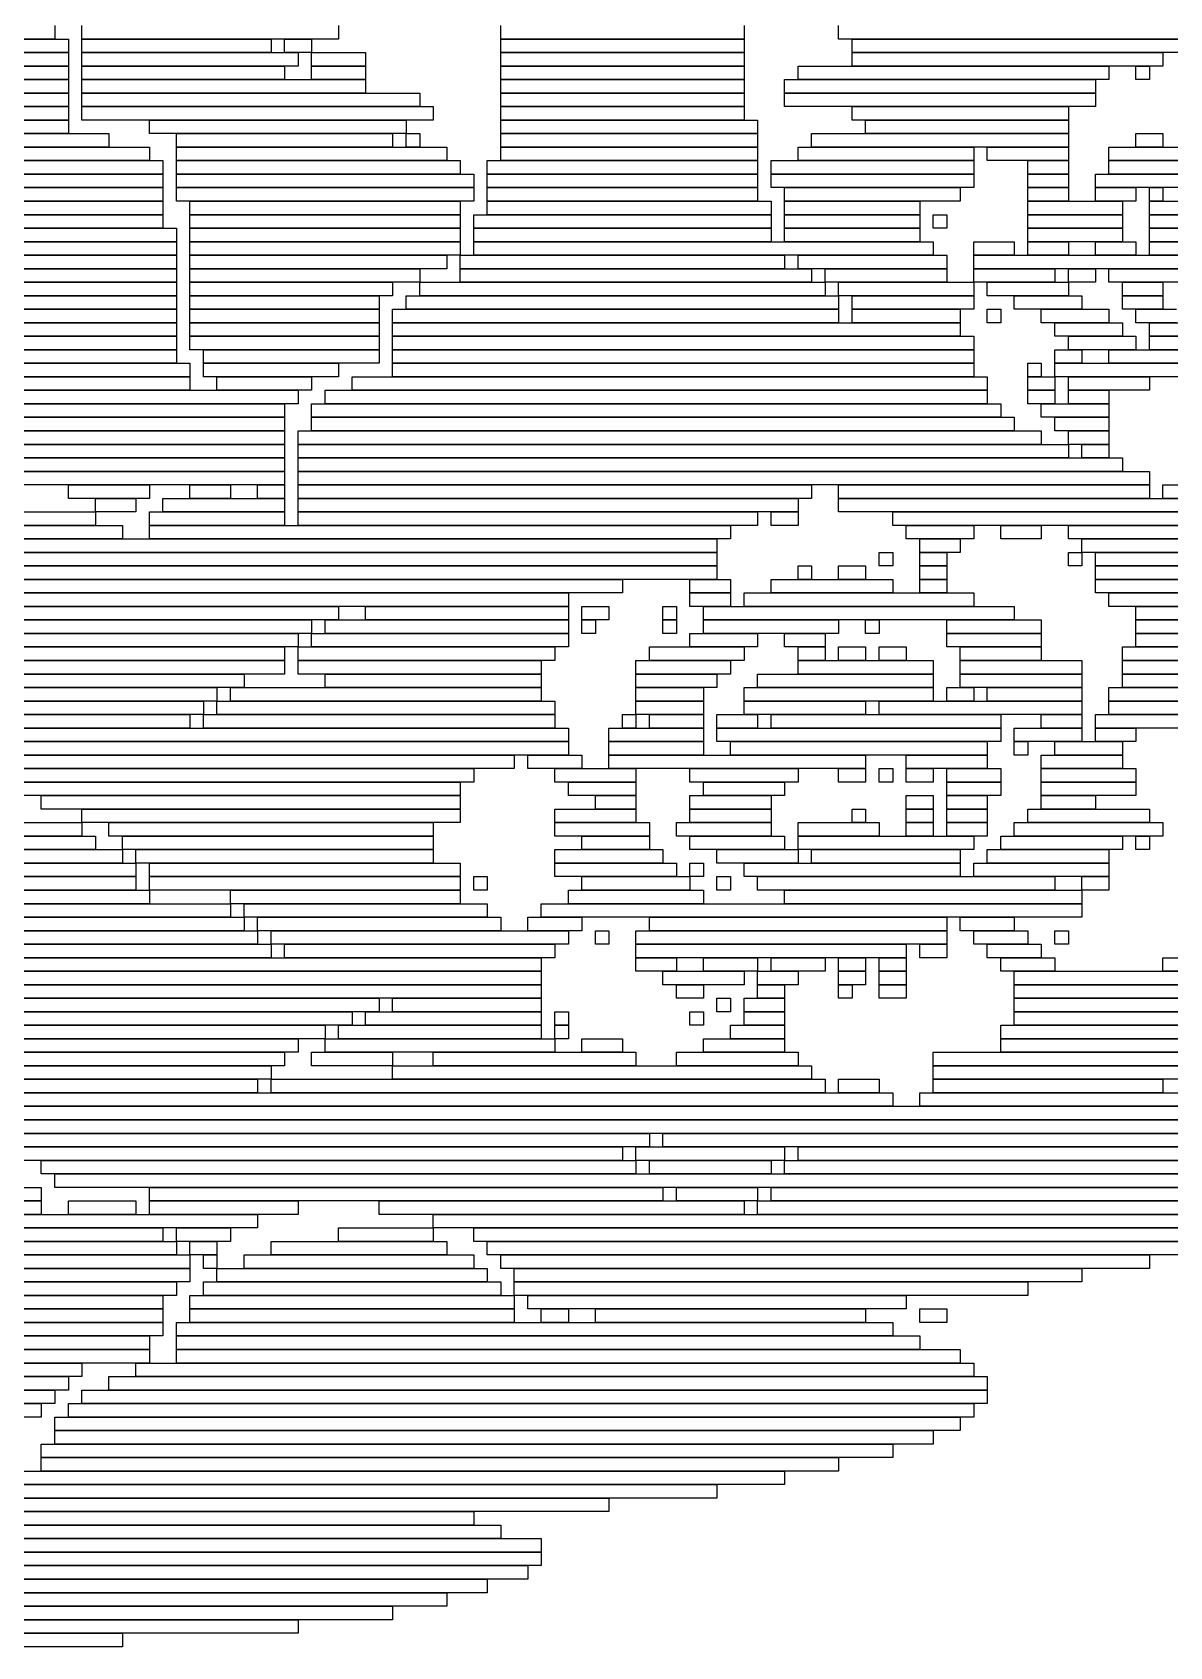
# Model space of a CAD drawing. Extents: x 39 to 985, y 65 to 958.
# Drawn here: x 832.3 to 916.5, y 74 to 193.5 of the extents above; entities that cross this region are included whole.
import ezdxf

# ---------------------------------------------------------------- set-up
doc = ezdxf.new("R2010")
doc.units = 0

msp = doc.modelspace()

# ---------------------------------------------------------------- linework, layer by layer
for p, q in [((834, 194), (834, 193)), ((836, 193), (836, 194)), ((855, 194), (855, 193)), ((867, 193), (867, 194)), ((885, 194), (885, 193)), ((892, 193), (892, 194)), ((834, 193), (814, 193)), ((814, 193), (835, 193)), ((835, 193), (835, 192)), ((855, 193), (836, 193)), ((836, 193), (850, 193)), ((836, 192), (836, 193)), ((850, 193), (850, 192)), ((851, 193), (853, 193)), ((851, 192), (851, 193)), ((853, 193), (853, 192)), ((885, 193), (867, 193)), ((867, 193), (885, 193)), ((867, 192), (867, 193)), ((885, 193), (885, 192)), ((968, 193), (892, 193)), ((893, 193), (969, 193)), ((893, 192), (893, 193)), ((835, 192), (814, 192)), ((814, 192), (835, 192)), ((835, 192), (835, 191)), ((850, 192), (836, 192)), ((836, 192), (852, 192)), ((836, 191), (836, 192)), ((853, 192), (851, 192)), ((852, 192), (852, 191)), ((853, 192), (857, 192)), ((853, 191), (853, 192)), ((857, 192), (857, 191)), ((885, 192), (867, 192)), ((867, 192), (885, 192)), ((867, 191), (867, 192)), ((885, 192), (885, 191)), ((969, 192), (893, 192)), ((893, 192), (916, 192)), ((893, 191), (893, 192)), ((916, 192), (916, 191)), ((835, 191), (814, 191)), ((814, 191), (835, 191)), ((835, 191), (835, 190)), ((852, 191), (836, 191)), ((836, 191), (851, 191)), ((836, 190), (836, 191)), ((851, 191), (851, 190)), ((857, 191), (853, 191)), ((853, 191), (857, 191)), ((853, 190), (853, 191)), ((857, 191), (857, 190)), ((885, 191), (867, 191)), ((867, 191), (885, 191)), ((867, 190), (867, 191)), ((885, 191), (885, 190)), ((889, 191), (912, 191)), ((889, 190), (889, 191)), ((916, 191), (893, 191)), ((912, 191), (912, 190)), ((914, 191), (915, 191)), ((914, 190), (914, 191)), ((915, 191), (915, 190)), ((835, 190), (814, 190)), ((814, 190), (835, 190)), ((835, 189), (814, 189)), ((814, 189), (835, 189)), ((835, 190), (835, 189)), ((835, 189), (835, 188)), ((851, 190), (836, 190)), ((836, 190), (857, 190)), ((836, 189), (836, 190)), ((857, 189), (836, 189)), ((836, 189), (861, 189)), ((836, 188), (836, 189)), ((857, 190), (853, 190)), ((857, 190), (857, 189)), ((861, 189), (861, 188)), ((885, 190), (867, 190)), ((867, 190), (885, 190)), ((867, 189), (867, 190)), ((885, 189), (867, 189)), ((867, 189), (885, 189)), ((867, 188), (867, 189)), ((885, 190), (885, 189)), ((885, 189), (885, 188)), ((888, 190), (911, 190)), ((888, 189), (888, 190)), ((911, 189), (888, 189)), ((888, 189), (911, 189)), ((888, 188), (888, 189)), ((912, 190), (889, 190)), ((911, 190), (911, 189)), ((911, 189), (911, 188)), ((915, 190), (914, 190)), ((835, 188), (814, 188)), ((814, 188), (835, 188)), ((835, 188), (835, 187)), ((861, 188), (836, 188)), ((836, 188), (862, 188)), ((836, 187), (836, 188)), ((862, 188), (862, 187)), ((885, 188), (867, 188)), ((867, 188), (885, 188)), ((867, 187), (867, 188)), ((885, 188), (885, 187)), ((911, 188), (888, 188)), ((893, 188), (909, 188)), ((893, 187), (893, 188)), ((909, 188), (909, 187)), ((835, 187), (814, 187)), ((814, 187), (835, 187)), ((835, 187), (835, 186)), ((862, 187), (836, 187)), ((841, 187), (860, 187)), ((841, 186), (841, 187)), ((860, 187), (860, 186)), ((885, 187), (867, 187)), ((867, 187), (886, 187)), ((867, 186), (867, 187)), ((886, 187), (886, 186)), ((909, 187), (893, 187)), ((894, 187), (909, 187)), ((894, 186), (894, 187)), ((909, 187), (909, 186)), ((811, 186), (838, 186)), ((835, 186), (814, 186)), ((838, 186), (838, 185)), ((860, 186), (841, 186)), ((843, 186), (859, 186)), ((843, 185), (843, 186)), ((859, 186), (859, 185)), ((860, 186), (861, 186)), ((860, 185), (860, 186)), ((861, 186), (861, 185)), ((886, 186), (867, 186)), ((867, 186), (886, 186)), ((867, 185), (867, 186)), ((886, 186), (886, 185)), ((890, 186), (909, 186)), ((890, 185), (890, 186)), ((909, 186), (894, 186)), ((909, 186), (909, 185)), ((914, 186), (916, 186)), ((914, 185), (914, 186)), ((916, 186), (916, 185)), ((807, 185), (841, 185)), ((838, 185), (811, 185)), ((841, 185), (841, 184)), ((859, 185), (843, 185)), ((843, 185), (863, 185)), ((843, 184), (843, 185)), ((861, 185), (860, 185)), ((863, 185), (863, 184)), ((886, 185), (867, 185)), ((867, 185), (886, 185)), ((867, 184), (867, 185)), ((886, 185), (886, 184)), ((889, 185), (902, 185)), ((889, 184), (889, 185)), ((909, 185), (890, 185)), ((902, 185), (902, 184)), ((903, 185), (909, 185)), ((903, 184), (903, 185)), ((909, 185), (909, 184)), ((912, 185), (921, 185)), ((912, 184), (912, 185)), ((916, 185), (914, 185)), ((806, 183), (842, 183)), ((841, 184), (807, 184)), ((807, 184), (842, 184)), ((842, 183), (807, 183)), ((842, 184), (842, 183)), ((842, 183), (842, 182)), ((863, 184), (843, 184)), ((843, 184), (864, 184)), ((843, 183), (843, 184)), ((864, 183), (843, 183)), ((843, 183), (865, 183)), ((843, 182), (843, 183)), ((864, 184), (864, 183)), ((865, 183), (865, 182)), ((866, 184), (886, 184)), ((866, 183), (866, 184)), ((886, 183), (866, 183)), ((866, 183), (886, 183)), ((866, 182), (866, 183)), ((886, 184), (867, 184)), ((886, 184), (886, 183)), ((886, 183), (886, 182)), ((887, 184), (902, 184)), ((887, 183), (887, 184)), ((902, 183), (887, 183)), ((887, 183), (902, 183)), ((887, 182), (887, 183)), ((902, 184), (889, 184)), ((902, 184), (902, 183)), ((902, 183), (902, 182)), ((909, 184), (903, 184)), ((906, 184), (909, 184)), ((906, 183), (906, 184)), ((909, 183), (906, 183)), ((906, 183), (909, 183)), ((906, 182), (906, 183)), ((909, 184), (909, 183)), ((909, 183), (909, 182)), ((911, 183), (918, 183)), ((911, 182), (911, 183)), ((921, 184), (912, 184)), ((912, 184), (920, 184)), ((912, 183), (912, 184)), ((920, 183), (912, 183)), ((842, 182), (806, 182)), ((806, 182), (842, 182)), ((842, 182), (842, 181)), ((865, 182), (843, 182)), ((843, 182), (865, 182)), ((843, 181), (843, 182)), ((865, 182), (865, 181)), ((886, 182), (866, 182)), ((866, 182), (886, 182)), ((866, 181), (866, 182)), ((886, 182), (886, 181)), ((902, 182), (887, 182)), ((888, 182), (901, 182)), ((888, 181), (888, 182)), ((901, 182), (901, 181)), ((909, 182), (906, 182)), ((906, 182), (909, 182)), ((906, 181), (906, 182)), ((909, 182), (909, 181)), ((918, 182), (911, 182)), ((911, 182), (914, 182)), ((911, 181), (911, 182)), ((914, 182), (914, 181)), ((915, 182), (916, 182)), ((915, 181), (915, 182)), ((916, 182), (916, 181)), ((842, 181), (806, 181)), ((806, 181), (842, 181)), ((842, 181), (842, 180)), ((865, 181), (843, 181)), ((844, 181), (864, 181)), ((844, 180), (844, 181)), ((864, 181), (864, 180)), ((886, 181), (866, 181)), ((866, 181), (887, 181)), ((866, 180), (866, 181)), ((887, 181), (887, 180)), ((901, 181), (888, 181)), ((888, 181), (898, 181)), ((888, 180), (888, 181)), ((898, 181), (898, 180)), ((909, 181), (906, 181)), ((906, 181), (913, 181)), ((906, 180), (906, 181)), ((914, 181), (911, 181)), ((913, 181), (913, 180)), ((916, 181), (915, 181)), ((915, 181), (929, 181)), ((915, 180), (915, 181)), ((842, 180), (806, 180)), ((806, 180), (842, 180)), ((842, 180), (842, 179)), ((864, 180), (844, 180)), ((844, 180), (864, 180)), ((844, 179), (844, 180)), ((864, 180), (864, 179)), ((865, 180), (887, 180)), ((865, 179), (865, 180)), ((887, 180), (866, 180)), ((887, 180), (887, 179)), ((898, 180), (888, 180)), ((888, 180), (898, 180)), ((888, 179), (888, 180)), ((898, 180), (898, 179)), ((899, 180), (900, 180)), ((899, 179), (899, 180)), ((900, 180), (900, 179)), ((913, 180), (906, 180)), ((906, 180), (913, 180)), ((906, 179), (906, 180)), ((913, 180), (913, 179)), ((929, 180), (915, 180)), ((915, 180), (929, 180)), ((915, 179), (915, 180)), ((842, 179), (806, 179)), ((806, 179), (843, 179)), ((843, 179), (843, 178)), ((864, 179), (844, 179)), ((844, 179), (864, 179)), ((844, 178), (844, 179)), ((864, 179), (864, 178)), ((887, 179), (865, 179)), ((865, 179), (887, 179)), ((865, 178), (865, 179)), ((887, 179), (887, 178)), ((898, 179), (888, 179)), ((888, 179), (898, 179)), ((888, 178), (888, 179)), ((898, 179), (898, 178)), ((900, 179), (899, 179)), ((913, 179), (906, 179)), ((906, 179), (913, 179)), ((906, 178), (906, 179)), ((913, 179), (913, 178)), ((929, 179), (915, 179)), ((915, 179), (930, 179)), ((915, 178), (915, 179)), ((843, 178), (806, 178)), ((806, 178), (843, 178)), ((843, 177), (806, 177)), ((806, 177), (843, 177)), ((843, 178), (843, 177)), ((843, 177), (843, 176)), ((864, 178), (844, 178)), ((844, 178), (864, 178)), ((844, 177), (844, 178)), ((864, 177), (844, 177)), ((844, 177), (863, 177)), ((844, 176), (844, 177)), ((863, 177), (863, 176)), ((864, 178), (864, 177)), ((864, 177), (888, 177)), ((864, 176), (864, 177)), ((887, 178), (865, 178)), ((865, 178), (899, 178)), ((865, 177), (865, 178)), ((899, 177), (865, 177)), ((898, 178), (888, 178)), ((888, 177), (888, 176)), ((889, 177), (900, 177)), ((889, 176), (889, 177)), ((899, 178), (899, 177)), ((900, 177), (900, 176)), ((902, 178), (905, 178)), ((902, 177), (902, 178)), ((905, 177), (902, 177)), ((902, 177), (942, 177)), ((902, 176), (902, 177)), ((905, 178), (905, 177)), ((913, 178), (906, 178)), ((906, 178), (909, 178)), ((906, 177), (906, 178)), ((909, 177), (906, 177)), ((909, 178), (909, 177)), ((911, 178), (914, 178)), ((911, 177), (911, 178)), ((914, 177), (911, 177)), ((914, 178), (914, 177)), ((930, 178), (915, 178)), ((915, 178), (930, 178)), ((915, 177), (915, 178)), ((930, 177), (915, 177)), ((843, 176), (806, 176)), ((806, 176), (843, 176)), ((843, 176), (843, 175)), ((863, 176), (844, 176)), ((844, 176), (861, 176)), ((844, 175), (844, 176)), ((861, 176), (861, 175)), ((888, 176), (864, 176)), ((864, 176), (890, 176)), ((864, 175), (864, 176)), ((900, 176), (889, 176)), ((890, 176), (890, 175)), ((891, 176), (900, 176)), ((891, 175), (891, 176)), ((900, 176), (900, 175)), ((942, 176), (902, 176)), ((902, 176), (908, 176)), ((902, 175), (902, 176)), ((908, 176), (908, 175)), ((909, 176), (911, 176)), ((909, 175), (909, 176)), ((911, 176), (911, 175)), ((912, 176), (934, 176)), ((912, 175), (912, 176)), ((843, 175), (806, 175)), ((806, 175), (843, 175)), ((843, 175), (843, 174)), ((861, 175), (844, 175)), ((844, 175), (859, 175)), ((844, 174), (844, 175)), ((859, 175), (859, 174)), ((861, 175), (891, 175)), ((861, 174), (861, 175)), ((890, 175), (864, 175)), ((900, 175), (891, 175)), ((891, 175), (891, 174)), ((892, 175), (902, 175)), ((892, 174), (892, 175)), ((908, 175), (902, 175)), ((902, 175), (902, 174)), ((903, 175), (909, 175)), ((903, 174), (903, 175)), ((911, 175), (909, 175)), ((909, 175), (909, 174)), ((934, 175), (912, 175)), ((913, 175), (916, 175)), ((913, 174), (913, 175)), ((916, 175), (916, 174)), ((843, 174), (806, 174)), ((806, 174), (843, 174)), ((843, 174), (843, 173)), ((859, 174), (844, 174)), ((844, 174), (858, 174)), ((844, 173), (844, 174)), ((858, 174), (858, 173)), ((860, 174), (892, 174)), ((860, 173), (860, 174)), ((891, 174), (861, 174)), ((902, 174), (892, 174)), ((892, 174), (892, 173)), ((893, 174), (902, 174)), ((893, 173), (893, 174)), ((902, 174), (902, 173)), ((909, 174), (903, 174)), ((905, 174), (910, 174)), ((905, 173), (905, 174)), ((910, 174), (910, 173)), ((916, 174), (913, 174)), ((913, 174), (916, 174)), ((913, 173), (913, 174)), ((916, 174), (916, 173)), ((843, 173), (806, 173)), ((806, 173), (843, 173)), ((843, 173), (843, 172)), ((858, 173), (844, 173)), ((844, 173), (858, 173)), ((844, 172), (844, 173)), ((858, 173), (858, 172)), ((859, 173), (892, 173)), ((859, 172), (859, 173)), ((892, 173), (860, 173)), ((892, 173), (892, 172)), ((902, 173), (893, 173)), ((893, 173), (901, 173)), ((893, 172), (893, 173)), ((901, 173), (901, 172)), ((903, 173), (904, 173)), ((903, 172), (903, 173)), ((904, 173), (904, 172)), ((910, 173), (905, 173)), ((907, 173), (912, 173)), ((907, 172), (907, 173)), ((912, 173), (912, 172)), ((916, 173), (913, 173)), ((914, 173), (917, 173)), ((914, 172), (914, 173)), ((843, 172), (806, 172)), ((806, 172), (843, 172)), ((843, 171), (806, 171)), ((806, 171), (843, 171)), ((843, 172), (843, 171)), ((843, 171), (843, 170)), ((858, 172), (844, 172)), ((844, 172), (858, 172)), ((844, 171), (844, 172)), ((858, 171), (844, 171)), ((844, 171), (858, 171)), ((844, 170), (844, 171)), ((858, 172), (858, 171)), ((858, 171), (858, 170)), ((892, 172), (859, 172)), ((859, 172), (901, 172)), ((859, 171), (859, 172)), ((901, 171), (859, 171)), ((859, 171), (902, 171)), ((859, 170), (859, 171)), ((901, 172), (893, 172)), ((901, 172), (901, 171)), ((902, 171), (902, 170)), ((904, 172), (903, 172)), ((912, 172), (907, 172)), ((908, 172), (913, 172)), ((908, 171), (908, 172)), ((913, 171), (908, 171)), ((909, 171), (914, 171)), ((909, 170), (909, 171)), ((913, 172), (913, 171)), ((917, 172), (914, 172)), ((914, 171), (914, 170)), ((915, 172), (919, 172)), ((915, 171), (915, 172)), ((919, 171), (915, 171)), ((915, 171), (924, 171)), ((915, 170), (915, 171)), ((843, 170), (806, 170)), ((806, 170), (843, 170)), ((843, 170), (843, 169)), ((858, 170), (844, 170)), ((845, 170), (858, 170)), ((845, 169), (845, 170)), ((858, 170), (858, 169)), ((902, 170), (859, 170)), ((859, 170), (902, 170)), ((859, 169), (859, 170)), ((902, 170), (902, 169)), ((908, 170), (910, 170)), ((908, 169), (908, 170)), ((914, 170), (909, 170)), ((910, 170), (910, 169)), ((912, 170), (924, 170)), ((912, 169), (912, 170)), ((924, 170), (915, 170)), ((843, 169), (806, 169)), ((806, 169), (844, 169)), ((844, 169), (844, 168)), ((858, 169), (845, 169)), ((845, 169), (855, 169)), ((845, 168), (845, 169)), ((855, 169), (855, 168)), ((902, 169), (859, 169)), ((859, 169), (902, 169)), ((859, 168), (859, 169)), ((902, 169), (902, 168)), ((906, 169), (907, 169)), ((906, 168), (906, 169)), ((907, 169), (907, 168)), ((910, 169), (908, 169)), ((908, 169), (934, 169)), ((908, 168), (908, 169)), ((924, 169), (912, 169)), ((795, 168), (844, 168)), ((844, 168), (806, 168)), ((844, 168), (844, 167)), ((855, 168), (845, 168)), ((846, 168), (853, 168)), ((846, 167), (846, 168)), ((853, 168), (853, 167)), ((856, 168), (903, 168)), ((856, 167), (856, 168)), ((902, 168), (859, 168)), ((903, 168), (903, 167)), ((907, 168), (906, 168)), ((906, 168), (908, 168)), ((906, 167), (906, 168)), ((934, 168), (908, 168)), ((908, 168), (908, 167)), ((909, 168), (915, 168)), ((909, 167), (909, 168)), ((915, 168), (915, 167)), ((844, 167), (795, 167)), ((795, 167), (852, 167)), ((853, 167), (846, 167)), ((852, 167), (852, 166)), ((854, 167), (903, 167)), ((854, 166), (854, 167)), ((903, 167), (856, 167)), ((903, 167), (903, 166)), ((908, 167), (906, 167)), ((906, 167), (908, 167)), ((906, 166), (906, 167)), ((908, 167), (908, 166)), ((915, 167), (909, 167)), ((909, 167), (912, 167)), ((909, 166), (909, 167)), ((912, 167), (912, 166)), ((787, 166), (851, 166)), ((851, 165), (787, 165)), ((787, 165), (851, 165)), ((852, 166), (795, 166)), ((851, 166), (851, 165)), ((851, 165), (851, 164)), ((853, 166), (904, 166)), ((853, 165), (853, 166)), ((904, 165), (853, 165)), ((853, 165), (905, 165)), ((853, 164), (853, 165)), ((903, 166), (854, 166)), ((904, 166), (904, 165)), ((905, 165), (905, 164)), ((908, 166), (906, 166)), ((907, 166), (912, 166)), ((907, 165), (907, 166)), ((912, 165), (907, 165)), ((908, 165), (912, 165)), ((908, 164), (908, 165)), ((912, 166), (909, 166)), ((912, 166), (912, 165)), ((912, 165), (912, 164)), ((851, 164), (787, 164)), ((790, 164), (851, 164)), ((851, 164), (851, 163)), ((852, 164), (907, 164)), ((852, 163), (852, 164)), ((905, 164), (853, 164)), ((907, 164), (907, 163)), ((912, 164), (908, 164)), ((909, 164), (912, 164)), ((909, 163), (909, 164)), ((912, 164), (912, 163)), ((851, 163), (790, 163)), ((792, 163), (851, 163)), ((851, 163), (851, 162)), ((907, 163), (852, 163)), ((852, 163), (909, 163)), ((852, 162), (852, 163)), ((912, 163), (909, 163)), ((909, 163), (909, 162)), ((910, 163), (912, 163)), ((910, 162), (910, 163)), ((912, 163), (912, 162)), ((851, 162), (792, 162)), ((793, 162), (851, 162)), ((851, 162), (851, 161)), ((909, 162), (852, 162)), ((852, 162), (913, 162)), ((852, 161), (852, 162)), ((912, 162), (910, 162)), ((913, 162), (913, 161)), ((779, 161), (851, 161)), ((851, 161), (793, 161)), ((851, 161), (851, 160)), ((913, 161), (852, 161)), ((852, 161), (915, 161)), ((852, 160), (852, 161)), ((915, 161), (915, 160)), ((851, 160), (779, 160)), ((835, 160), (841, 160)), ((835, 159), (835, 160)), ((841, 159), (835, 159)), ((837, 159), (840, 159)), ((837, 158), (837, 159)), ((840, 159), (840, 158)), ((841, 160), (841, 159)), ((842, 159), (851, 159)), ((842, 158), (842, 159)), ((844, 160), (847, 160)), ((844, 159), (844, 160)), ((847, 159), (844, 159)), ((847, 160), (847, 159)), ((849, 160), (851, 160)), ((849, 159), (849, 160)), ((851, 159), (849, 159)), ((851, 160), (851, 159)), ((851, 159), (851, 158)), ((915, 160), (852, 160)), ((852, 160), (890, 160)), ((852, 159), (852, 160)), ((890, 159), (852, 159)), ((852, 159), (889, 159)), ((852, 158), (852, 159)), ((889, 159), (889, 158)), ((890, 160), (890, 159)), ((892, 160), (915, 160)), ((892, 159), (892, 160)), ((915, 159), (892, 159)), ((892, 159), (919, 159)), ((892, 158), (892, 159)), ((915, 160), (915, 159)), ((916, 160), (919, 160)), ((916, 159), (916, 160)), ((919, 159), (916, 159)), ((831, 158), (837, 158)), ((840, 158), (837, 158)), ((837, 158), (837, 157)), ((841, 158), (851, 158)), ((841, 157), (841, 158)), ((851, 158), (842, 158)), ((851, 158), (851, 157)), ((889, 158), (852, 158)), ((852, 158), (886, 158)), ((852, 157), (852, 158)), ((886, 158), (886, 157)), ((887, 158), (889, 158)), ((887, 157), (887, 158)), ((889, 158), (889, 157)), ((919, 158), (892, 158)), ((896, 158), (940, 158)), ((896, 157), (896, 158)), ((829, 157), (839, 157)), ((837, 157), (831, 157)), ((839, 157), (839, 156)), ((851, 157), (841, 157)), ((841, 157), (884, 157)), ((841, 156), (841, 157)), ((886, 157), (852, 157)), ((884, 157), (884, 156)), ((889, 157), (887, 157)), ((940, 157), (896, 157)), ((897, 157), (902, 157)), ((897, 156), (897, 157)), ((902, 157), (902, 156)), ((904, 157), (907, 157)), ((904, 156), (904, 157)), ((907, 157), (907, 156)), ((909, 157), (936, 157)), ((909, 156), (909, 157)), ((828, 156), (883, 156)), ((839, 156), (829, 156)), ((884, 156), (841, 156)), ((883, 156), (883, 155)), ((902, 156), (897, 156)), ((898, 156), (901, 156)), ((898, 155), (898, 156)), ((901, 156), (901, 155)), ((907, 156), (904, 156)), ((936, 156), (909, 156)), ((910, 156), (934, 156)), ((910, 155), (910, 156)), ((826, 155), (883, 155)), ((883, 155), (828, 155)), ((883, 155), (883, 154)), ((895, 155), (896, 155)), ((895, 154), (895, 155)), ((896, 155), (896, 154)), ((901, 155), (898, 155)), ((898, 155), (900, 155)), ((898, 154), (898, 155)), ((900, 155), (900, 154)), ((909, 155), (910, 155)), ((909, 154), (909, 155)), ((934, 155), (910, 155)), ((910, 155), (910, 154)), ((911, 155), (933, 155)), ((911, 154), (911, 155)), ((819, 153), (876, 153)), ((825, 154), (883, 154)), ((883, 153), (825, 153)), ((883, 154), (826, 154)), ((876, 153), (876, 152)), ((881, 153), (884, 153)), ((881, 152), (881, 153)), ((883, 154), (883, 153)), ((884, 153), (884, 152)), ((887, 153), (896, 153)), ((887, 152), (887, 153)), ((889, 154), (890, 154)), ((889, 153), (889, 154)), ((890, 153), (889, 153)), ((890, 154), (890, 153)), ((892, 154), (894, 154)), ((892, 153), (892, 154)), ((894, 153), (892, 153)), ((894, 154), (894, 153)), ((896, 154), (895, 154)), ((896, 153), (896, 152)), ((900, 154), (898, 154)), ((898, 154), (900, 154)), ((898, 153), (898, 154)), ((900, 153), (898, 153)), ((898, 153), (900, 153)), ((898, 152), (898, 153)), ((900, 154), (900, 153)), ((900, 153), (900, 152)), ((910, 154), (909, 154)), ((933, 154), (911, 154)), ((911, 154), (932, 154)), ((911, 153), (911, 154)), ((932, 153), (911, 153)), ((911, 153), (931, 153)), ((911, 152), (911, 153)), ((818, 152), (872, 152)), ((876, 152), (819, 152)), ((872, 152), (872, 151)), ((884, 152), (881, 152)), ((881, 152), (884, 152)), ((881, 151), (881, 152)), ((884, 152), (884, 151)), ((885, 152), (902, 152)), ((885, 151), (885, 152)), ((896, 152), (887, 152)), ((900, 152), (898, 152)), ((902, 152), (902, 151)), ((931, 152), (911, 152)), ((912, 152), (930, 152)), ((912, 151), (912, 152)), ((817, 151), (855, 151)), ((872, 151), (818, 151)), ((855, 151), (855, 150)), ((857, 151), (872, 151)), ((857, 150), (857, 151)), ((872, 151), (872, 150)), ((873, 151), (875, 151)), ((873, 150), (873, 151)), ((875, 151), (875, 150)), ((879, 151), (880, 151)), ((879, 150), (879, 151)), ((880, 151), (880, 150)), ((884, 151), (881, 151)), ((882, 151), (905, 151)), ((882, 150), (882, 151)), ((902, 151), (885, 151)), ((905, 151), (905, 150)), ((930, 151), (912, 151)), ((914, 151), (958, 151)), ((914, 150), (914, 151)), ((816, 150), (853, 150)), ((855, 150), (817, 150)), ((853, 150), (853, 149)), ((854, 150), (872, 150)), ((854, 149), (854, 150)), ((872, 150), (857, 150)), ((872, 150), (872, 149)), ((875, 150), (873, 150)), ((873, 150), (874, 150)), ((873, 149), (873, 150)), ((874, 150), (874, 149)), ((880, 150), (879, 150)), ((879, 150), (880, 150)), ((879, 149), (879, 150)), ((880, 150), (880, 149)), ((905, 150), (882, 150)), ((882, 150), (892, 150)), ((882, 149), (882, 150)), ((892, 150), (892, 149)), ((894, 150), (895, 150)), ((894, 149), (894, 150)), ((895, 150), (895, 149)), ((900, 150), (907, 150)), ((900, 149), (900, 150)), ((907, 150), (907, 149)), ((958, 150), (914, 150)), ((914, 150), (956, 150)), ((914, 149), (914, 150)), ((815, 149), (852, 149)), ((853, 149), (816, 149)), ((852, 149), (852, 148)), ((853, 149), (872, 149)), ((853, 148), (853, 149)), ((872, 149), (854, 149)), ((872, 149), (872, 148)), ((874, 149), (873, 149)), ((880, 149), (879, 149)), ((881, 149), (886, 149)), ((881, 148), (881, 149)), ((892, 149), (882, 149)), ((886, 149), (886, 148)), ((888, 149), (891, 149)), ((888, 148), (888, 149)), ((891, 149), (891, 148)), ((895, 149), (894, 149)), ((907, 149), (900, 149)), ((900, 149), (907, 149)), ((900, 148), (900, 149)), ((907, 149), (907, 148)), ((956, 149), (914, 149)), ((914, 149), (954, 149)), ((914, 148), (914, 149)), ((814, 148), (851, 148)), ((851, 147), (814, 147)), ((814, 147), (851, 147)), ((852, 148), (815, 148)), ((851, 148), (851, 147)), ((851, 147), (851, 146)), ((852, 148), (871, 148)), ((852, 147), (852, 148)), ((871, 147), (852, 147)), ((852, 147), (870, 147)), ((852, 146), (852, 147)), ((872, 148), (853, 148)), ((870, 147), (870, 146)), ((871, 148), (871, 147)), ((877, 147), (884, 147)), ((877, 146), (877, 147)), ((878, 148), (885, 148)), ((878, 147), (878, 148)), ((885, 147), (878, 147)), ((886, 148), (881, 148)), ((884, 147), (884, 146)), ((885, 148), (885, 147)), ((891, 148), (888, 148)), ((889, 148), (891, 148)), ((889, 147), (889, 148)), ((891, 147), (889, 147)), ((889, 147), (899, 147)), ((889, 146), (889, 147)), ((891, 148), (891, 147)), ((892, 148), (894, 148)), ((892, 147), (892, 148)), ((894, 147), (892, 147)), ((894, 148), (894, 147)), ((895, 148), (897, 148)), ((895, 147), (895, 148)), ((897, 147), (895, 147)), ((897, 148), (897, 147)), ((899, 147), (899, 146)), ((907, 148), (900, 148)), ((901, 148), (907, 148)), ((901, 147), (901, 148)), ((907, 147), (901, 147)), ((901, 147), (910, 147)), ((901, 146), (901, 147)), ((907, 148), (907, 147)), ((910, 147), (910, 146)), ((913, 148), (950, 148)), ((913, 147), (913, 148)), ((950, 147), (913, 147)), ((913, 147), (946, 147)), ((913, 146), (913, 147)), ((954, 148), (914, 148)), ((813, 146), (848, 146)), ((851, 146), (814, 146)), ((848, 146), (848, 145)), ((870, 146), (852, 146)), ((854, 146), (870, 146)), ((854, 145), (854, 146)), ((870, 146), (870, 145)), ((884, 146), (877, 146)), ((877, 146), (883, 146)), ((877, 145), (877, 146)), ((883, 146), (883, 145)), ((886, 146), (899, 146)), ((886, 145), (886, 146)), ((899, 146), (889, 146)), ((899, 146), (899, 145)), ((910, 146), (901, 146)), ((901, 146), (910, 146)), ((901, 145), (901, 146)), ((910, 146), (910, 145)), ((946, 146), (913, 146)), ((913, 146), (945, 146)), ((913, 145), (913, 146)), ((805, 145), (846, 145)), ((848, 145), (813, 145)), ((846, 145), (846, 144)), ((847, 145), (870, 145)), ((847, 144), (847, 145)), ((870, 145), (854, 145)), ((870, 145), (870, 144)), ((883, 145), (877, 145)), ((877, 145), (882, 145)), ((877, 144), (877, 145)), ((882, 145), (882, 144)), ((885, 145), (899, 145)), ((885, 144), (885, 145)), ((899, 145), (886, 145)), ((899, 145), (899, 144)), ((900, 145), (902, 145)), ((900, 144), (900, 145)), ((910, 145), (901, 145)), ((902, 145), (902, 144)), ((903, 145), (910, 145)), ((903, 144), (903, 145)), ((910, 145), (910, 144)), ((912, 145), (930, 145)), ((912, 144), (912, 145)), ((945, 145), (913, 145)), ((804, 144), (845, 144)), ((846, 144), (805, 144)), ((845, 144), (845, 143)), ((846, 144), (871, 144)), ((846, 143), (846, 144)), ((870, 144), (847, 144)), ((871, 144), (871, 143)), ((882, 144), (877, 144)), ((877, 144), (882, 144)), ((877, 143), (877, 144)), ((882, 144), (882, 143)), ((899, 144), (885, 144)), ((885, 144), (894, 144)), ((885, 143), (885, 144)), ((894, 144), (894, 143)), ((895, 144), (910, 144)), ((895, 143), (895, 144)), ((902, 144), (900, 144)), ((910, 144), (903, 144)), ((910, 144), (910, 143)), ((930, 144), (912, 144)), ((912, 144), (949, 144)), ((912, 143), (912, 144)), ((845, 143), (804, 143)), ((804, 143), (844, 143)), ((844, 143), (844, 142)), ((845, 143), (871, 143)), ((845, 142), (845, 143)), ((871, 143), (846, 143)), ((871, 143), (871, 142)), ((876, 143), (877, 143)), ((876, 142), (876, 143)), ((882, 143), (877, 143)), ((877, 143), (877, 142)), ((878, 143), (882, 143)), ((878, 142), (878, 143)), ((882, 143), (882, 142)), ((883, 143), (886, 143)), ((883, 142), (883, 143)), ((894, 143), (885, 143)), ((886, 143), (886, 142)), ((887, 143), (904, 143)), ((887, 142), (887, 143)), ((910, 143), (895, 143)), ((904, 143), (904, 142)), ((907, 143), (910, 143)), ((907, 142), (907, 143)), ((910, 143), (910, 142)), ((911, 143), (951, 143)), ((911, 142), (911, 143)), ((949, 143), (912, 143)), ((803, 142), (872, 142)), ((844, 142), (804, 142)), ((871, 142), (845, 142)), ((872, 142), (872, 141)), ((875, 142), (882, 142)), ((875, 141), (875, 142)), ((877, 142), (876, 142)), ((882, 142), (878, 142)), ((882, 142), (882, 141)), ((886, 142), (883, 142)), ((883, 142), (904, 142)), ((883, 141), (883, 142)), ((904, 142), (887, 142)), ((904, 142), (904, 141)), ((905, 142), (910, 142)), ((905, 141), (905, 142)), ((910, 142), (907, 142)), ((910, 142), (910, 141)), ((951, 142), (911, 142)), ((911, 142), (914, 142)), ((911, 141), (911, 142)), ((914, 142), (914, 141)), ((798, 140), (868, 140)), ((872, 141), (803, 141)), ((804, 141), (872, 141)), ((872, 140), (804, 140)), ((868, 140), (868, 139)), ((869, 140), (873, 140)), ((869, 139), (869, 140)), ((872, 141), (872, 140)), ((873, 140), (873, 139)), ((882, 141), (875, 141)), ((875, 141), (882, 141)), ((875, 140), (875, 141)), ((882, 140), (875, 140)), ((875, 140), (894, 140)), ((875, 139), (875, 140)), ((882, 141), (882, 140)), ((904, 141), (883, 141)), ((884, 141), (903, 141)), ((884, 140), (884, 141)), ((903, 140), (884, 140)), ((894, 140), (894, 139)), ((897, 140), (903, 140)), ((897, 139), (897, 140)), ((903, 141), (903, 140)), ((903, 140), (903, 139)), ((910, 141), (905, 141)), ((905, 141), (906, 141)), ((905, 140), (905, 141)), ((906, 140), (905, 140)), ((906, 141), (906, 140)), ((907, 140), (913, 140)), ((907, 139), (907, 140)), ((908, 141), (913, 141)), ((908, 140), (908, 141)), ((913, 140), (908, 140)), ((914, 141), (911, 141)), ((913, 141), (913, 140)), ((913, 140), (913, 139)), ((868, 139), (798, 139)), ((798, 139), (865, 139)), ((865, 139), (865, 138)), ((873, 139), (869, 139)), ((871, 139), (877, 139)), ((871, 138), (871, 139)), ((894, 139), (875, 139)), ((877, 139), (877, 138)), ((881, 139), (889, 139)), ((881, 138), (881, 139)), ((889, 139), (889, 138)), ((892, 139), (894, 139)), ((892, 138), (892, 139)), ((894, 139), (894, 138)), ((895, 139), (896, 139)), ((895, 138), (895, 139)), ((896, 139), (896, 138)), ((903, 139), (897, 139)), ((897, 139), (899, 139)), ((897, 138), (897, 139)), ((899, 139), (899, 138)), ((900, 139), (904, 139)), ((900, 138), (900, 139)), ((904, 139), (904, 138)), ((913, 139), (907, 139)), ((907, 139), (914, 139)), ((907, 138), (907, 139)), ((914, 139), (914, 138)), ((795, 138), (864, 138)), ((865, 138), (798, 138)), ((864, 138), (864, 137)), ((877, 138), (871, 138)), ((872, 138), (877, 138)), ((872, 137), (872, 138)), ((877, 138), (877, 137)), ((889, 138), (881, 138)), ((882, 138), (888, 138)), ((882, 137), (882, 138)), ((888, 138), (888, 137)), ((894, 138), (892, 138)), ((896, 138), (895, 138)), ((899, 138), (897, 138)), ((904, 138), (900, 138)), ((900, 138), (904, 138)), ((900, 137), (900, 138)), ((904, 138), (904, 137)), ((914, 138), (907, 138)), ((907, 138), (914, 138)), ((907, 137), (907, 138)), ((914, 138), (914, 137)), ((864, 137), (795, 137)), ((833, 137), (864, 137)), ((833, 136), (833, 137)), ((864, 137), (864, 136)), ((877, 137), (872, 137)), ((874, 137), (877, 137)), ((874, 136), (874, 137)), ((877, 137), (877, 136)), ((881, 137), (887, 137)), ((881, 136), (881, 137)), ((888, 137), (882, 137)), ((887, 137), (887, 136)), ((897, 137), (899, 137)), ((897, 136), (897, 137)), ((899, 137), (899, 136)), ((904, 137), (900, 137)), ((900, 137), (903, 137)), ((900, 136), (900, 137)), ((903, 137), (903, 136)), ((914, 137), (907, 137)), ((907, 137), (911, 137)), ((907, 136), (907, 137)), ((911, 137), (911, 136)), ((864, 136), (833, 136)), ((836, 136), (864, 136)), ((836, 135), (836, 136)), ((864, 136), (864, 135)), ((871, 136), (877, 136)), ((871, 135), (871, 136)), ((877, 136), (874, 136)), ((877, 136), (877, 135)), ((887, 136), (881, 136)), ((881, 136), (887, 136)), ((881, 135), (881, 136)), ((887, 136), (887, 135)), ((893, 136), (894, 136)), ((893, 135), (893, 136)), ((894, 136), (894, 135)), ((899, 136), (897, 136)), ((897, 136), (899, 136)), ((897, 135), (897, 136)), ((899, 136), (899, 135)), ((903, 136), (900, 136)), ((900, 136), (903, 136)), ((900, 135), (900, 136)), ((903, 136), (903, 135)), ((906, 136), (915, 136)), ((906, 135), (906, 136)), ((911, 136), (907, 136)), ((915, 136), (915, 135)), ((821, 134), (837, 134)), ((822, 135), (836, 135)), ((836, 134), (822, 134)), ((864, 135), (836, 135)), ((836, 135), (836, 134)), ((837, 134), (837, 133)), ((838, 135), (862, 135)), ((838, 134), (838, 135)), ((862, 134), (838, 134)), ((839, 134), (862, 134)), ((839, 133), (839, 134)), ((862, 135), (862, 134)), ((862, 134), (862, 133)), ((877, 135), (871, 135)), ((871, 135), (878, 135)), ((871, 134), (871, 135)), ((878, 134), (871, 134)), ((873, 134), (878, 134)), ((873, 133), (873, 134)), ((878, 135), (878, 134)), ((878, 134), (878, 133)), ((880, 135), (887, 135)), ((880, 134), (880, 135)), ((887, 134), (880, 134)), ((887, 135), (881, 135)), ((881, 134), (888, 134)), ((881, 133), (881, 134)), ((887, 135), (887, 134)), ((888, 134), (888, 133)), ((889, 135), (895, 135)), ((889, 134), (889, 135)), ((895, 134), (889, 134)), ((889, 134), (902, 134)), ((889, 133), (889, 134)), ((894, 135), (893, 135)), ((895, 135), (895, 134)), ((899, 135), (897, 135)), ((897, 135), (899, 135)), ((897, 134), (897, 135)), ((899, 134), (897, 134)), ((899, 135), (899, 134)), ((903, 135), (900, 135)), ((900, 135), (903, 135)), ((900, 134), (900, 135)), ((903, 134), (900, 134)), ((902, 134), (902, 133)), ((903, 135), (903, 134)), ((904, 134), (913, 134)), ((904, 133), (904, 134)), ((905, 135), (916, 135)), ((905, 134), (905, 135)), ((916, 134), (905, 134)), ((915, 135), (906, 135)), ((913, 134), (913, 133)), ((914, 134), (915, 134)), ((914, 133), (914, 134)), ((915, 134), (915, 133)), ((916, 135), (916, 134)), ((819, 133), (839, 133)), ((837, 133), (821, 133)), ((862, 133), (839, 133)), ((839, 133), (839, 132)), ((840, 133), (862, 133)), ((840, 132), (840, 133)), ((862, 133), (862, 132)), ((871, 133), (879, 133)), ((871, 132), (871, 133)), ((878, 133), (873, 133)), ((879, 133), (879, 132)), ((888, 133), (881, 133)), ((883, 133), (889, 133)), ((883, 132), (883, 133)), ((902, 133), (889, 133)), ((889, 133), (889, 132)), ((890, 133), (901, 133)), ((890, 132), (890, 133)), ((901, 133), (901, 132)), ((903, 133), (912, 133)), ((903, 132), (903, 133)), ((913, 133), (904, 133)), ((912, 133), (912, 132)), ((915, 133), (914, 133)), ((818, 132), (840, 132)), ((839, 132), (819, 132)), ((862, 132), (840, 132)), ((840, 132), (840, 131)), ((841, 132), (864, 132)), ((841, 131), (841, 132)), ((864, 132), (864, 131)), ((879, 132), (871, 132)), ((871, 132), (880, 132)), ((871, 131), (871, 132)), ((880, 132), (880, 131)), ((881, 132), (882, 132)), ((881, 131), (881, 132)), ((882, 132), (882, 131)), ((889, 132), (883, 132)), ((885, 132), (901, 132)), ((885, 131), (885, 132)), ((901, 132), (890, 132)), ((901, 132), (901, 131)), ((902, 132), (912, 132)), ((902, 131), (902, 132)), ((912, 132), (903, 132)), ((912, 132), (912, 131)), ((817, 131), (840, 131)), ((840, 131), (818, 131)), ((840, 131), (840, 130)), ((864, 131), (841, 131)), ((841, 131), (864, 131)), ((841, 130), (841, 131)), ((864, 131), (864, 130)), ((865, 131), (866, 131)), ((865, 130), (865, 131)), ((866, 131), (866, 130)), ((880, 131), (871, 131)), ((873, 131), (881, 131)), ((873, 130), (873, 131)), ((882, 131), (881, 131)), ((881, 131), (881, 130)), ((883, 131), (884, 131)), ((883, 130), (883, 131)), ((884, 131), (884, 130)), ((901, 131), (885, 131)), ((886, 131), (908, 131)), ((886, 130), (886, 131)), ((912, 131), (902, 131)), ((908, 131), (908, 130)), ((910, 131), (912, 131)), ((910, 130), (910, 131)), ((912, 131), (912, 130)), ((816, 130), (841, 130)), ((840, 130), (817, 130)), ((864, 130), (841, 130)), ((841, 130), (841, 129)), ((847, 130), (864, 130)), ((847, 129), (847, 130)), ((864, 130), (864, 129)), ((866, 130), (865, 130)), ((872, 130), (882, 130)), ((872, 129), (872, 130)), ((881, 130), (873, 130)), ((882, 130), (882, 129)), ((884, 130), (883, 130)), ((908, 130), (886, 130)), ((888, 130), (910, 130)), ((888, 129), (888, 130)), ((912, 130), (910, 130)), ((910, 130), (910, 129)), ((811, 128), (848, 128)), ((813, 129), (847, 129)), ((847, 128), (813, 128)), ((841, 129), (816, 129)), ((864, 129), (847, 129)), ((847, 129), (847, 128)), ((848, 129), (866, 129)), ((848, 128), (848, 129)), ((866, 128), (848, 128)), ((848, 128), (848, 127)), ((849, 128), (867, 128)), ((849, 127), (849, 128)), ((866, 129), (866, 128)), ((867, 128), (867, 127)), ((869, 128), (873, 128)), ((869, 127), (869, 128)), ((870, 129), (910, 129)), ((870, 128), (870, 129)), ((910, 128), (870, 128)), ((882, 129), (872, 129)), ((873, 128), (873, 127)), ((878, 128), (900, 128)), ((878, 127), (878, 128)), ((910, 129), (888, 129)), ((900, 128), (900, 127)), ((901, 128), (905, 128)), ((901, 127), (901, 128)), ((905, 128), (905, 127)), ((910, 129), (910, 128)), ((810, 127), (849, 127)), ((848, 127), (811, 127)), ((867, 127), (849, 127)), ((849, 127), (849, 126)), ((850, 127), (872, 127)), ((850, 126), (850, 127)), ((873, 127), (869, 127)), ((872, 127), (872, 126)), ((874, 127), (875, 127)), ((874, 126), (874, 127)), ((875, 127), (875, 126)), ((877, 127), (900, 127)), ((877, 126), (877, 127)), ((900, 127), (878, 127)), ((900, 127), (900, 126)), ((905, 127), (901, 127)), ((902, 127), (906, 127)), ((902, 126), (902, 127)), ((906, 127), (906, 126)), ((908, 127), (909, 127)), ((908, 126), (908, 127)), ((909, 127), (909, 126)), ((795, 126), (850, 126)), ((849, 126), (810, 126)), ((872, 126), (850, 126)), ((850, 126), (850, 125)), ((851, 126), (871, 126)), ((851, 125), (851, 126)), ((871, 126), (871, 125)), ((875, 126), (874, 126)), ((900, 126), (877, 126)), ((877, 126), (897, 126)), ((877, 125), (877, 126)), ((897, 126), (897, 125)), ((898, 126), (900, 126)), ((898, 125), (898, 126)), ((900, 126), (900, 125)), ((906, 126), (902, 126)), ((903, 126), (907, 126)), ((903, 125), (903, 126)), ((907, 126), (907, 125)), ((909, 126), (908, 126)), ((792, 125), (870, 125)), ((850, 125), (795, 125)), ((871, 125), (851, 125)), ((870, 125), (870, 124)), ((897, 125), (877, 125)), ((877, 125), (880, 125)), ((877, 124), (877, 125)), ((880, 125), (880, 124)), ((882, 125), (886, 125)), ((882, 124), (882, 125)), ((886, 125), (886, 124)), ((887, 125), (891, 125)), ((887, 124), (887, 125)), ((891, 125), (891, 124)), ((892, 125), (894, 125)), ((892, 124), (892, 125)), ((894, 125), (894, 124)), ((895, 125), (897, 125)), ((895, 124), (895, 125)), ((897, 125), (897, 124)), ((900, 125), (898, 125)), ((907, 125), (903, 125)), ((904, 125), (908, 125)), ((904, 124), (904, 125)), ((908, 125), (908, 124)), ((916, 125), (941, 125)), ((916, 124), (916, 125)), ((790, 124), (870, 124)), ((870, 124), (792, 124)), ((870, 124), (870, 123)), ((880, 124), (877, 124)), ((879, 124), (885, 124)), ((879, 123), (879, 124)), ((886, 124), (882, 124)), ((885, 124), (885, 123)), ((886, 124), (889, 124)), ((886, 123), (886, 124)), ((891, 124), (887, 124)), ((889, 124), (889, 123)), ((894, 124), (892, 124)), ((892, 124), (894, 124)), ((892, 123), (892, 124)), ((894, 124), (894, 123)), ((897, 124), (895, 124)), ((895, 124), (897, 124)), ((895, 123), (895, 124)), ((897, 124), (897, 123)), ((908, 124), (904, 124)), ((905, 124), (938, 124)), ((905, 123), (905, 124)), ((941, 124), (916, 124)), ((788, 122), (858, 122)), ((789, 123), (870, 123)), ((870, 122), (789, 122)), ((870, 123), (790, 123)), ((858, 122), (858, 121)), ((859, 122), (870, 122)), ((859, 121), (859, 122)), ((870, 123), (870, 122)), ((870, 122), (870, 121)), ((885, 123), (879, 123)), ((880, 123), (882, 123)), ((880, 122), (880, 123)), ((882, 122), (880, 122)), ((882, 123), (882, 122)), ((883, 122), (884, 122)), ((883, 121), (883, 122)), ((884, 122), (884, 121)), ((885, 122), (888, 122)), ((885, 121), (885, 122)), ((889, 123), (886, 123)), ((886, 123), (888, 123)), ((886, 122), (886, 123)), ((888, 122), (886, 122)), ((888, 123), (888, 122)), ((888, 122), (888, 121)), ((894, 123), (892, 123)), ((892, 123), (893, 123)), ((892, 122), (892, 123)), ((893, 122), (892, 122)), ((893, 123), (893, 122)), ((897, 123), (895, 123)), ((895, 123), (897, 123)), ((895, 122), (895, 123)), ((897, 122), (895, 122)), ((897, 123), (897, 122)), ((938, 123), (905, 123)), ((905, 123), (934, 123)), ((905, 122), (905, 123)), ((934, 122), (905, 122)), ((905, 122), (929, 122)), ((905, 121), (905, 122)), ((858, 121), (788, 121)), ((788, 121), (856, 121)), ((856, 121), (856, 120)), ((857, 121), (870, 121)), ((857, 120), (857, 121)), ((870, 121), (859, 121)), ((870, 121), (870, 120)), ((871, 121), (872, 121)), ((871, 120), (871, 121)), ((872, 121), (872, 120)), ((881, 121), (882, 121)), ((881, 120), (881, 121)), ((882, 121), (882, 120)), ((884, 121), (883, 121)), ((888, 121), (885, 121)), ((885, 121), (888, 121)), ((885, 120), (885, 121)), ((888, 121), (888, 120)), ((929, 121), (905, 121)), ((905, 121), (931, 121)), ((905, 120), (905, 121)), ((856, 120), (788, 120)), ((790, 120), (854, 120)), ((854, 120), (854, 119)), ((855, 120), (870, 120)), ((855, 119), (855, 120)), ((870, 120), (857, 120)), ((870, 120), (870, 119)), ((872, 120), (871, 120)), ((871, 120), (872, 120)), ((871, 119), (871, 120)), ((872, 120), (872, 119)), ((882, 120), (881, 120)), ((884, 120), (888, 120)), ((884, 119), (884, 120)), ((888, 120), (885, 120)), ((888, 120), (888, 119)), ((904, 120), (933, 120)), ((904, 119), (904, 120)), ((931, 120), (905, 120)), ((854, 119), (790, 119)), ((795, 119), (852, 119)), ((852, 119), (852, 118)), ((854, 119), (871, 119)), ((854, 118), (854, 119)), ((870, 119), (855, 119)), ((872, 119), (871, 119)), ((871, 119), (871, 118)), ((873, 119), (876, 119)), ((873, 118), (873, 119)), ((876, 119), (876, 118)), ((882, 119), (888, 119)), ((882, 118), (882, 119)), ((888, 119), (884, 119)), ((888, 119), (888, 118)), ((933, 119), (904, 119)), ((904, 119), (918, 119)), ((904, 118), (904, 119)), ((852, 118), (795, 118)), ((797, 118), (851, 118)), ((851, 118), (851, 117)), ((853, 118), (859, 118)), ((853, 117), (853, 118)), ((871, 118), (854, 118)), ((859, 118), (859, 117)), ((862, 118), (877, 118)), ((862, 117), (862, 118)), ((876, 118), (873, 118)), ((877, 118), (877, 117)), ((880, 118), (889, 118)), ((880, 117), (880, 118)), ((888, 118), (882, 118)), ((889, 118), (889, 117)), ((899, 118), (920, 118)), ((899, 117), (899, 118)), ((918, 118), (904, 118)), ((851, 117), (797, 117)), ((807, 117), (850, 117)), ((850, 116), (807, 116)), ((809, 116), (849, 116)), ((849, 116), (849, 115)), ((850, 117), (850, 116)), ((850, 116), (891, 116)), ((850, 115), (850, 116)), ((859, 117), (853, 117)), ((859, 117), (890, 117)), ((859, 116), (859, 117)), ((890, 116), (859, 116)), ((877, 117), (862, 117)), ((889, 117), (880, 117)), ((890, 117), (890, 116)), ((891, 116), (891, 115)), ((892, 116), (895, 116)), ((892, 115), (892, 116)), ((895, 116), (895, 115)), ((920, 117), (899, 117)), ((899, 117), (921, 117)), ((899, 116), (899, 117)), ((921, 116), (899, 116)), ((899, 116), (916, 116)), ((899, 115), (899, 116)), ((916, 116), (916, 115)), ((807, 115), (896, 115)), ((849, 115), (809, 115)), ((891, 115), (850, 115)), ((895, 115), (892, 115)), ((896, 115), (896, 114)), ((898, 115), (919, 115)), ((898, 114), (898, 115)), ((916, 115), (899, 115)), ((804, 114), (923, 114)), ((896, 114), (807, 114)), ((919, 114), (898, 114)), ((923, 113), (804, 113)), ((804, 113), (935, 113)), ((935, 112), (804, 112)), ((805, 112), (878, 112)), ((878, 112), (878, 111)), ((879, 112), (935, 112)), ((879, 111), (879, 112)), ((878, 111), (805, 111)), ((830, 111), (876, 111)), ((876, 110), (830, 110)), ((833, 110), (877, 110)), ((833, 109), (833, 110)), ((876, 111), (876, 110)), ((877, 111), (888, 111)), ((877, 110), (877, 111)), ((888, 110), (877, 110)), ((877, 110), (877, 109)), ((878, 110), (887, 110)), ((878, 109), (878, 110)), ((935, 111), (879, 111)), ((887, 110), (887, 109)), ((888, 111), (888, 110)), ((888, 110), (933, 110)), ((888, 109), (888, 110)), ((889, 111), (934, 111)), ((889, 110), (889, 111)), ((934, 110), (889, 110)), ((877, 109), (833, 109)), ((834, 109), (931, 109)), ((834, 108), (834, 109)), ((887, 109), (878, 109)), ((933, 109), (888, 109)), ((831, 108), (833, 108)), ((833, 108), (833, 107)), ((931, 108), (834, 108)), ((841, 108), (879, 108)), ((841, 107), (841, 108)), ((879, 108), (879, 107)), ((880, 108), (886, 108)), ((880, 107), (880, 108)), ((886, 108), (886, 107)), ((887, 108), (930, 108)), ((887, 107), (887, 108)), ((816, 107), (833, 107)), ((833, 107), (831, 107)), ((833, 107), (833, 106)), ((835, 107), (840, 107)), ((835, 106), (835, 107)), ((840, 107), (840, 106)), ((879, 107), (841, 107)), ((841, 107), (852, 107)), ((841, 106), (841, 107)), ((852, 107), (852, 106)), ((858, 107), (885, 107)), ((858, 106), (858, 107)), ((886, 107), (880, 107)), ((885, 107), (885, 106)), ((886, 107), (927, 107)), ((886, 106), (886, 107)), ((930, 107), (887, 107)), ((815, 106), (849, 106)), ((833, 106), (816, 106)), ((840, 106), (835, 106)), ((852, 106), (841, 106)), ((849, 106), (849, 105)), ((885, 106), (858, 106)), ((862, 106), (925, 106)), ((862, 105), (862, 106)), ((927, 106), (886, 106)), ((802, 104), (843, 104)), ((804, 105), (842, 105)), ((842, 104), (804, 104)), ((849, 105), (815, 105)), ((842, 105), (842, 104)), ((843, 105), (847, 105)), ((843, 104), (843, 105)), ((847, 104), (843, 104)), ((843, 104), (843, 103)), ((844, 104), (846, 104)), ((844, 103), (844, 104)), ((846, 104), (846, 103)), ((847, 105), (847, 104)), ((850, 104), (863, 104)), ((850, 103), (850, 104)), ((855, 105), (862, 105)), ((855, 104), (855, 105)), ((862, 104), (855, 104)), ((925, 105), (862, 105)), ((862, 105), (862, 104)), ((863, 104), (863, 103)), ((865, 105), (923, 105)), ((865, 104), (865, 105)), ((923, 104), (865, 104)), ((866, 104), (919, 104)), ((866, 103), (866, 104)), ((801, 103), (844, 103)), ((843, 103), (802, 103)), ((846, 103), (844, 103)), ((844, 103), (844, 102)), ((845, 103), (846, 103)), ((845, 102), (845, 103)), ((846, 103), (846, 102)), ((848, 103), (865, 103)), ((848, 102), (848, 103)), ((863, 103), (850, 103)), ((865, 103), (865, 102)), ((919, 103), (866, 103)), ((867, 103), (915, 103)), ((867, 102), (867, 103)), ((915, 103), (915, 102)), ((800, 102), (844, 102)), ((844, 102), (801, 102)), ((844, 102), (844, 101)), ((846, 102), (845, 102)), ((846, 102), (866, 102)), ((846, 101), (846, 102)), ((865, 102), (848, 102)), ((866, 102), (866, 101)), ((915, 102), (867, 102)), ((868, 102), (910, 102)), ((868, 101), (868, 102)), ((910, 102), (910, 101)), ((799, 101), (843, 101)), ((844, 101), (800, 101)), ((843, 101), (843, 100)), ((845, 101), (867, 101)), ((845, 100), (845, 101)), ((866, 101), (846, 101)), ((867, 101), (867, 100)), ((910, 101), (868, 101)), ((868, 101), (906, 101)), ((868, 100), (868, 101)), ((906, 101), (906, 100)), ((843, 100), (799, 100)), ((799, 100), (842, 100)), ((842, 100), (842, 99)), ((844, 100), (868, 100)), ((844, 99), (844, 100)), ((867, 100), (845, 100)), ((906, 100), (868, 100)), ((868, 100), (868, 99)), ((869, 100), (897, 100)), ((869, 99), (869, 100)), ((897, 100), (897, 99)), ((792, 98), (842, 98)), ((842, 99), (799, 99)), ((801, 99), (842, 99)), ((842, 98), (801, 98)), ((842, 99), (842, 98)), ((842, 98), (842, 97)), ((843, 98), (896, 98)), ((843, 97), (843, 98)), ((868, 99), (844, 99)), ((844, 99), (868, 99)), ((844, 98), (844, 99)), ((868, 98), (844, 98)), ((868, 99), (868, 98)), ((897, 99), (869, 99)), ((870, 99), (872, 99)), ((870, 98), (870, 99)), ((872, 98), (870, 98)), ((872, 99), (872, 98)), ((874, 99), (894, 99)), ((874, 98), (874, 99)), ((894, 98), (874, 98)), ((894, 99), (894, 98)), ((896, 98), (896, 97)), ((898, 99), (900, 99)), ((898, 98), (898, 99)), ((900, 98), (898, 98)), ((900, 99), (900, 98)), ((788, 97), (841, 97)), ((842, 97), (792, 97)), ((841, 97), (841, 96)), ((896, 97), (843, 97)), ((843, 97), (898, 97)), ((843, 96), (843, 97)), ((898, 97), (898, 96)), ((785, 96), (841, 96)), ((841, 96), (788, 96)), ((841, 96), (841, 95)), ((898, 96), (843, 96)), ((843, 96), (901, 96)), ((843, 95), (843, 96)), ((901, 96), (901, 95)), ((782, 95), (836, 95)), ((841, 95), (785, 95)), ((836, 95), (836, 94)), ((840, 95), (902, 95)), ((840, 94), (840, 95)), ((901, 95), (843, 95)), ((902, 95), (902, 94)), ((780, 94), (835, 94)), ((836, 94), (782, 94)), ((835, 94), (835, 93)), ((838, 94), (903, 94)), ((838, 93), (838, 94)), ((902, 94), (840, 94)), ((903, 94), (903, 93)), ((777, 93), (834, 93)), ((835, 93), (780, 93)), ((834, 93), (834, 92)), ((836, 93), (903, 93)), ((836, 92), (836, 93)), ((903, 93), (838, 93)), ((903, 93), (903, 92)), ((775, 92), (833, 92)), ((833, 91), (775, 91)), ((834, 92), (777, 92)), ((833, 92), (833, 91)), ((834, 91), (901, 91)), ((834, 90), (834, 91)), ((835, 92), (902, 92)), ((835, 91), (835, 92)), ((902, 91), (835, 91)), ((903, 92), (836, 92)), ((901, 91), (901, 90)), ((902, 92), (902, 91)), ((901, 90), (834, 90)), ((834, 90), (899, 90)), ((834, 89), (834, 90)), ((899, 90), (899, 89)), ((833, 89), (896, 89)), ((833, 88), (833, 89)), ((899, 89), (834, 89)), ((896, 89), (896, 88)), ((896, 88), (833, 88)), ((833, 88), (892, 88)), ((833, 87), (833, 88)), ((892, 88), (892, 87)), ((771, 87), (888, 87)), ((892, 87), (833, 87)), ((888, 87), (888, 86)), ((888, 86), (771, 86)), ((773, 86), (883, 86)), ((883, 85), (773, 85)), ((777, 85), (875, 85)), ((875, 85), (875, 84)), ((883, 86), (883, 85)), ((875, 84), (777, 84)), ((782, 84), (865, 84)), ((865, 84), (865, 83)), ((865, 83), (782, 83)), ((825, 83), (867, 83)), ((867, 83), (867, 82)), ((823, 82), (870, 82)), ((867, 82), (825, 82)), ((870, 82), (870, 81)), ((817, 81), (870, 81)), ((870, 81), (823, 81)), ((870, 81), (870, 80)), ((812, 79), (866, 79)), ((814, 80), (869, 80)), ((869, 79), (814, 79)), ((870, 80), (817, 80)), ((866, 79), (866, 78)), ((869, 80), (869, 79)), ((866, 78), (812, 78)), ((812, 78), (863, 78)), ((863, 78), (863, 77)), ((863, 77), (812, 77)), ((812, 77), (859, 77)), ((859, 77), (859, 76)), ((859, 76), (812, 76)), ((815, 76), (852, 76)), ((852, 76), (852, 75)), ((852, 75), (815, 75)), ((821, 75), (839, 75)), ((839, 75), (839, 74)), ((839, 74), (821, 74))]:
    msp.add_line(p, q)

doc.saveas('drawing.dxf')
